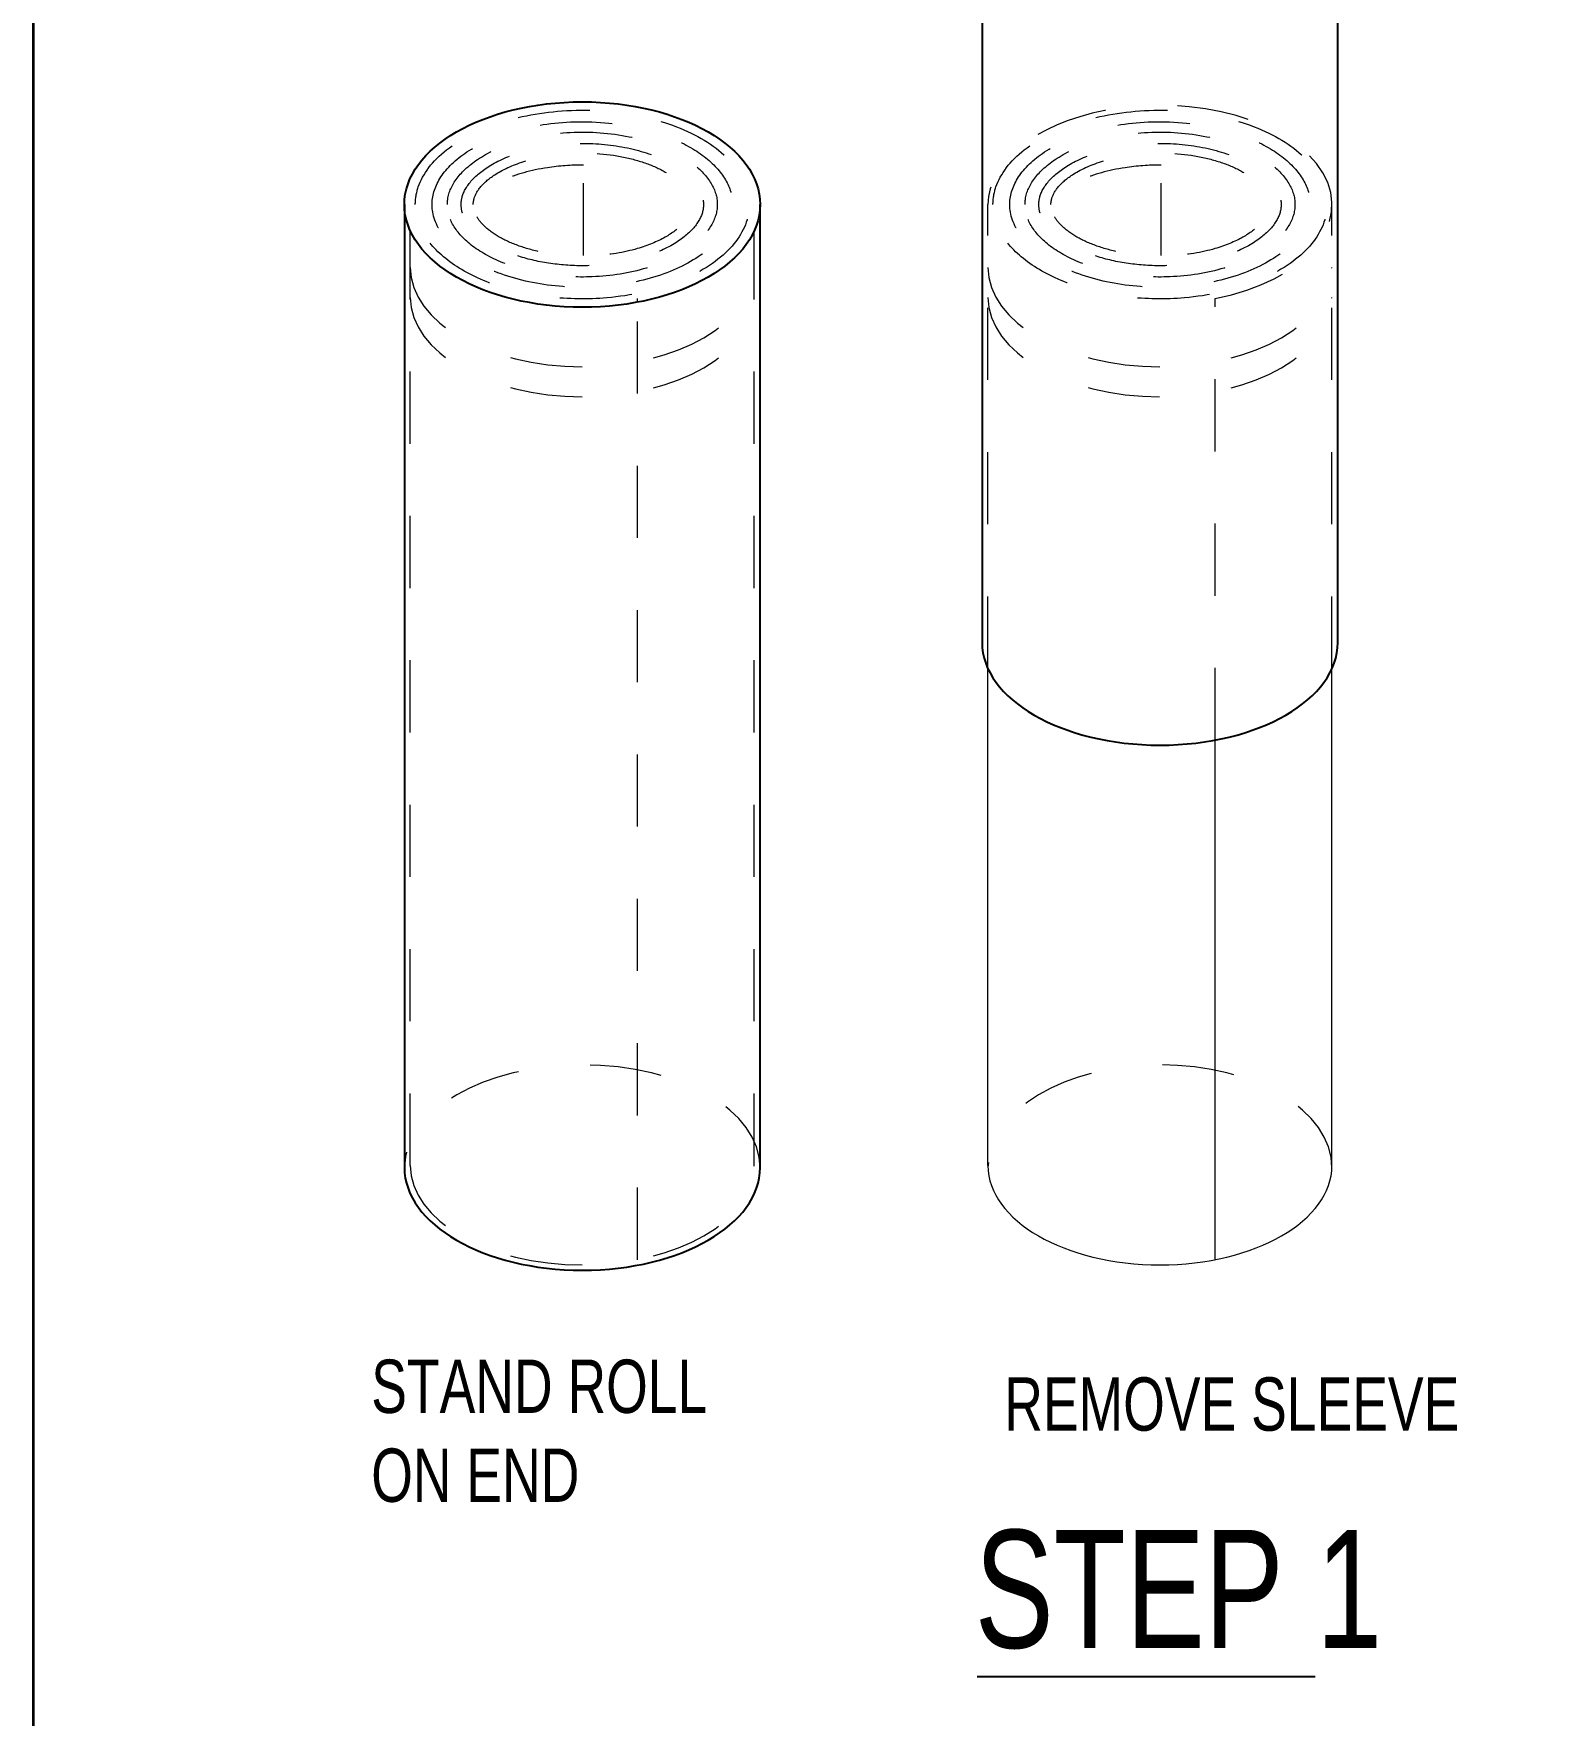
# Model space of a CAD drawing. Header units: inches. Extents: x -9 to 49, y -7 to 10.3.
# Drawn here: x 23.84 to 25.92, y 5.91 to 8.239 of the extents above; entities that cross this region are included whole.
import ezdxf

# ---------------------------------------------------------------- set-up
doc = ezdxf.new("R2010")
doc.units = ezdxf.units.IN
doc.header["$MEASUREMENT"] = 0
for name, pattern in [('AI-Linetype-10', [0.048611, 0.027778, -0.020833]), ('AI-Linetype-11', [0.048611, 0.027778, -0.020833]), ('AI-Linetype-12', [0.048611, 0.027778, -0.020833]), ('AI-Linetype-13', [0.048611, 0.027778, -0.020833]), ('AI-Linetype-14', [0.048611, 0.027778, -0.020833]), ('AI-Linetype-3', [0.048611, 0.027778, -0.020833]), ('AI-Linetype-4', [0.048611, 0.027778, -0.020833]), ('AI-Linetype-5', [0.048611, 0.027778, -0.020833]), ('AI-Linetype-52', [0.048611, 0.027778, -0.020833]), ('AI-Linetype-53', [0.048611, 0.027778, -0.020833]), ('AI-Linetype-54', [0.048611, 0.027778, -0.020833]), ('AI-Linetype-55', [0.048611, 0.027778, -0.020833]), ('AI-Linetype-56', [0.048611, 0.027778, -0.020833]), ('AI-Linetype-57', [0.048611, 0.027778, -0.020833]), ('AI-Linetype-58', [0.048611, 0.027778, -0.020833]), ('AI-Linetype-59', [0.048611, 0.027778, -0.020833]), ('AI-Linetype-60', [0.048611, 0.027778, -0.020833]), ('AI-Linetype-61', [0.048611, 0.027778, -0.020833]), ('AI-Linetype-64', [0.048611, 0.027778, -0.020833]), ('AI-Linetype-65', [0.048611, 0.027778, -0.020833]), ('AI-Linetype-8', [0.048611, 0.027778, -0.020833]), ('AI-Linetype-80', [0.048611, 0.027778, -0.020833]), ('AI-Linetype-81', [0.048611, 0.027778, -0.020833]), ('AI-Linetype-82', [0.048611, 0.027778, -0.020833]), ('AI-Linetype-83', [0.048611, 0.027778, -0.020833]), ('AI-Linetype-84', [0.048611, 0.027778, -0.020833]), ('AI-Linetype-85', [0.048611, 0.027778, -0.020833]), ('AI-Linetype-86', [0.048611, 0.027778, -0.020833]), ('AI-Linetype-9', [0.048611, 0.027778, -0.020833])]:
    doc.linetypes.add(name, pattern=pattern)
for name, color, linetype in [('A-Anno-Titl-Otln', 7, 'Continuous'), ('A-ANNO-TXT', 7, 'Continuous'), ('A-LINE-HIDDEN', 7, 'Continuous'), ('A-LINE-HVY', 7, 'Continuous'), ('A-LINE-LIGHT', 7, 'Continuous')]:
    doc.layers.add(name, color=color, linetype=linetype)

# ---------------------------------------------------------------- blocks, each defined once
blk = doc.blocks.new('block 194')
at = {"layer": 'A-LINE-HVY', "color": 7, "lineweight": 25}
blk.add_open_spline([(25.1533, 7.396), (25.1533, 7.3174), (25.2636, 7.2537), (25.3997, 7.2537), (25.5359, 7.2537), (25.6462, 7.3174), (25.6462, 7.396)], degree=3, knots=[0, 0, 0, 0, 1, 1, 1, 2, 2, 2, 2], dxfattribs=at)
blk = doc.blocks.new('block 195')
at = {"layer": 'A-LINE-HVY', "color": 7, "lineweight": 25}
blk.add_lwpolyline([(25.6462, 7.396), (25.6462, 8.7301)], dxfattribs=at)
blk = doc.blocks.new('block 196')
at = {"layer": 'A-LINE-HVY', "color": 7, "lineweight": 25}
blk.add_lwpolyline([(25.1533, 8.7301), (25.1533, 7.396)], dxfattribs=at)
blk = doc.blocks.new('block 197')
at = {"layer": 'A-LINE-HVY', "color": 7, "lineweight": 25}
blk.add_open_spline([(24.3531, 8.0026), (24.3531, 7.924), (24.4634, 7.8603), (24.5996, 7.8603), (24.7357, 7.8603), (24.846, 7.924), (24.846, 8.0026), (24.846, 8.0812), (24.7357, 8.1449), (24.5996, 8.1449), (24.4634, 8.1449), (24.3531, 8.0812), (24.3531, 8.0026), (24.3531, 8.0026), (24.3531, 8.0026), (24.3531, 8.0026)], degree=3, knots=[0, 0, 0, 0, 1, 1, 1, 2, 2, 2, 3, 3, 3, 4, 4, 4, 5, 5, 5, 5], dxfattribs=at)
blk = doc.blocks.new('block 198')
at = {"layer": 'A-LINE-HVY', "color": 7, "lineweight": 25}
blk.add_open_spline([(24.3531, 6.6685), (24.3531, 6.5899), (24.4634, 6.5262), (24.5996, 6.5262), (24.7357, 6.5262), (24.846, 6.5899), (24.846, 6.6685)], degree=3, knots=[0, 0, 0, 0, 1, 1, 1, 2, 2, 2, 2], dxfattribs=at)
blk = doc.blocks.new('block 199')
at = {"layer": 'A-LINE-HVY', "color": 7, "lineweight": 25}
blk.add_lwpolyline([(24.846, 6.6685), (24.846, 8.0026)], dxfattribs=at)
blk = doc.blocks.new('block 200')
at = {"layer": 'A-LINE-HVY', "color": 7, "lineweight": 25}
blk.add_lwpolyline([(24.3531, 8.0026), (24.3531, 6.6685)], dxfattribs=at)
blk = doc.blocks.new('block 498')
at = {"layer": 'A-LINE-LIGHT', "color": 7, "lineweight": 5}
blk.add_lwpolyline([(25.638, 6.6712), (25.638, 7.3596)], dxfattribs=at)
blk = doc.blocks.new('block 499')
at = {"layer": 'A-LINE-LIGHT', "color": 7, "lineweight": 5}
blk.add_open_spline([(25.1615, 6.6712), (25.1615, 6.5952), (25.2681, 6.5336), (25.3997, 6.5336), (25.5313, 6.5336), (25.638, 6.5952), (25.638, 6.6712)], degree=3, knots=[0, 0, 0, 0, 1, 1, 1, 2, 2, 2, 2], dxfattribs=at)
blk = doc.blocks.new('block 500')
at = {"layer": 'A-LINE-LIGHT', "color": 7, "lineweight": 5}
blk.add_lwpolyline([(25.1615, 6.6712), (25.1615, 7.3596)], dxfattribs=at)
blk = doc.blocks.new('block 501')
at = {"layer": 'A-LINE-LIGHT', "color": 7, "lineweight": 5}
blk.add_lwpolyline([(25.476, 6.5408), (25.476, 7.2607)], dxfattribs=at)
blk = doc.blocks.new('block 502')
at = {"layer": 'A-LINE-LIGHT', "color": 7, "linetype": 'AI-Linetype-3', "lineweight": 5}
blk.add_lwpolyline([(24.6758, 7.8673), (24.6758, 7.8723)], dxfattribs=at)
blk = doc.blocks.new('block 503')
at = {"layer": 'A-LINE-LIGHT', "color": 7, "linetype": 'AI-Linetype-4', "lineweight": 5}
blk.add_open_spline([(25.1615, 7.8739), (25.1615, 7.7979), (25.2681, 7.7363), (25.3997, 7.7363), (25.5313, 7.7363), (25.638, 7.7979), (25.638, 7.8739)], degree=3, knots=[0, 0, 0, 0, 1, 1, 1, 2, 2, 2, 2], dxfattribs=at)
blk = doc.blocks.new('block 504')
at = {"layer": 'A-LINE-LIGHT', "color": 7, "linetype": 'AI-Linetype-5', "lineweight": 5}
blk.add_open_spline([(25.1615, 7.9154), (25.1615, 7.8394), (25.2681, 7.7779), (25.3997, 7.7779), (25.5313, 7.7779), (25.638, 7.8394), (25.638, 7.9154)], degree=3, knots=[0, 0, 0, 0, 1, 1, 1, 2, 2, 2, 2], dxfattribs=at)
blk = doc.blocks.new('block 512')
at = {"layer": 'A-LINE-LIGHT', "color": 7, "linetype": 'AI-Linetype-8', "lineweight": 5}
blk.add_open_spline([(24.3682, 8.0026), (24.3682, 7.9882), (24.3725, 7.9738), (24.3811, 7.9599), (24.3897, 7.9461), (24.4026, 7.9328), (24.4193, 7.921), (24.4359, 7.9093), (24.4563, 7.8991), (24.4792, 7.8912), (24.502, 7.8833), (24.5274, 7.8776), (24.5536, 7.8746), (24.5799, 7.8715), (24.6071, 7.8711), (24.6336, 7.8734), (24.6674, 7.8763), (24.7, 7.8835), (24.7283, 7.8942), (24.7566, 7.905), (24.7805, 7.9194), (24.7979, 7.9357), (24.8152, 7.952), (24.8259, 7.9701), (24.8295, 7.9884), (24.8331, 8.0066), (24.8298, 8.0251), (24.8195, 8.0429), (24.8092, 8.0606), (24.7917, 8.0775), (24.7685, 8.0916), (24.7454, 8.1056), (24.7165, 8.1168), (24.6848, 8.124), (24.6531, 8.1311), (24.6186, 8.1343), (24.5845, 8.133), (24.5504, 8.1317), (24.5169, 8.1261), (24.4871, 8.1167), (24.4573, 8.1072), (24.4313, 8.094), (24.4116, 8.0785), (24.3919, 8.0629), (24.3786, 8.0452), (24.3724, 8.027), (24.3696, 8.019), (24.3682, 8.0108), (24.3682, 8.0026)], degree=3, knots=[0, 0, 0, 0, 1, 1, 1, 2, 2, 2, 3, 3, 3, 4, 4, 4, 5, 5, 5, 6, 6, 6, 7, 7, 7, 8, 8, 8, 9, 9, 9, 10, 10, 10, 11, 11, 11, 12, 12, 12, 13, 13, 13, 14, 14, 14, 15, 15, 15, 16, 16, 16, 16], dxfattribs=at)
blk = doc.blocks.new('block 513')
at = {"layer": 'A-LINE-LIGHT', "color": 7, "linetype": 'AI-Linetype-9', "lineweight": 5}
blk.add_open_spline([(24.3915, 8.0026), (24.3915, 7.9884), (24.3964, 7.9739), (24.4069, 7.9599), (24.4173, 7.9459), (24.4332, 7.9325), (24.4536, 7.9214), (24.474, 7.9102), (24.4987, 7.9013), (24.5257, 7.8955), (24.5526, 7.8898), (24.5817, 7.8872), (24.6106, 7.8881), (24.6394, 7.8889), (24.6679, 7.8932), (24.6936, 7.9005), (24.7193, 7.9078), (24.7421, 7.9181), (24.7602, 7.9303), (24.7744, 7.9399), (24.7856, 7.9505), (24.7934, 7.9616), (24.8013, 7.9726), (24.8058, 7.9839), (24.8072, 7.9951), (24.8086, 8.0063), (24.8069, 8.0175), (24.802, 8.0287), (24.7971, 8.0398), (24.7889, 8.051), (24.7774, 8.0615), (24.766, 8.0719), (24.7514, 8.0815), (24.7342, 8.0896), (24.717, 8.0977), (24.6974, 8.1044), (24.6764, 8.1091), (24.6469, 8.1156), (24.6147, 8.1184), (24.5831, 8.117), (24.5538, 8.1157), (24.5251, 8.1108), (24.4994, 8.1029), (24.4766, 8.0959), (24.4562, 8.0864), (24.4397, 8.0755), (24.424, 8.065), (24.4119, 8.0531), (24.4038, 8.0409), (24.3957, 8.0286), (24.3918, 8.0162), (24.3915, 8.0039), (24.3915, 8.0035), (24.3915, 8.003), (24.3915, 8.0026)], degree=3, knots=[0, 0, 0, 0, 1, 1, 1, 2, 2, 2, 3, 3, 3, 4, 4, 4, 5, 5, 5, 6, 6, 6, 7, 7, 7, 8, 8, 8, 9, 9, 9, 10, 10, 10, 11, 11, 11, 12, 12, 12, 13, 13, 13, 14, 14, 14, 15, 15, 15, 16, 16, 16, 17, 17, 17, 18, 18, 18, 18], dxfattribs=at)
blk = doc.blocks.new('block 514')
at = {"layer": 'A-LINE-LIGHT', "color": 7, "linetype": 'AI-Linetype-10', "lineweight": 5}
blk.add_open_spline([(24.4126, 8.0026), (24.4126, 7.993), (24.4152, 7.9833), (24.421, 7.9735), (24.4268, 7.9637), (24.4359, 7.9538), (24.448, 7.9447), (24.4602, 7.9356), (24.4753, 7.9274), (24.4927, 7.9207), (24.51, 7.9141), (24.5295, 7.909), (24.55, 7.9059), (24.5705, 7.9028), (24.592, 7.9016), (24.6132, 7.9025), (24.6394, 7.9035), (24.6652, 7.9077), (24.6883, 7.9146), (24.7113, 7.9214), (24.7316, 7.931), (24.7473, 7.942), (24.7597, 7.9507), (24.7693, 7.9602), (24.7757, 7.9698), (24.7821, 7.9794), (24.7855, 7.9889), (24.7864, 7.9983), (24.7872, 8.0076), (24.7855, 8.0169), (24.7809, 8.0265), (24.7763, 8.036), (24.7687, 8.0458), (24.7581, 8.0549), (24.7474, 8.0641), (24.7339, 8.0726), (24.7179, 8.0797), (24.702, 8.0869), (24.6838, 8.0926), (24.6644, 8.0966), (24.6386, 8.1019), (24.6105, 8.104), (24.5829, 8.1026), (24.5569, 8.1013), (24.5313, 8.097), (24.5085, 8.09), (24.4889, 8.0839), (24.4713, 8.0759), (24.457, 8.0667), (24.4437, 8.0582), (24.4333, 8.0487), (24.426, 8.0391), (24.4187, 8.0294), (24.4146, 8.0197), (24.4132, 8.0103), (24.4128, 8.0077), (24.4126, 8.0052), (24.4126, 8.0026)], degree=3, knots=[0, 0, 0, 0, 1, 1, 1, 2, 2, 2, 3, 3, 3, 4, 4, 4, 5, 5, 5, 6, 6, 6, 7, 7, 7, 8, 8, 8, 9, 9, 9, 10, 10, 10, 11, 11, 11, 12, 12, 12, 13, 13, 13, 14, 14, 14, 15, 15, 15, 16, 16, 16, 17, 17, 17, 18, 18, 18, 19, 19, 19, 19], dxfattribs=at)
blk = doc.blocks.new('block 515')
at = {"layer": 'A-LINE-LIGHT', "color": 7, "linetype": 'AI-Linetype-11', "lineweight": 5}
blk.add_open_spline([(24.4317, 8.0026), (24.4317, 7.9963), (24.4332, 7.9899), (24.4366, 7.9832), (24.4399, 7.9765), (24.4453, 7.9695), (24.4527, 7.9628), (24.4602, 7.956), (24.4696, 7.9494), (24.4809, 7.9436), (24.4922, 7.9378), (24.5052, 7.9327), (24.5193, 7.9286), (24.5335, 7.9246), (24.5488, 7.9216), (24.5647, 7.9198), (24.5805, 7.918), (24.5969, 7.9174), (24.613, 7.9181), (24.6374, 7.9192), (24.6613, 7.9231), (24.6825, 7.9294), (24.6993, 7.9344), (24.7144, 7.9409), (24.7268, 7.9483), (24.7382, 7.9552), (24.7474, 7.9628), (24.7539, 7.9704), (24.7604, 7.9781), (24.7644, 7.9856), (24.7662, 7.9928), (24.768, 8), (24.7679, 8.0069), (24.7657, 8.0141), (24.7639, 8.0201), (24.7607, 8.0264), (24.7556, 8.0327), (24.7505, 8.0391), (24.7437, 8.0454), (24.7352, 8.0514), (24.7266, 8.0574), (24.7165, 8.063), (24.7049, 8.0678), (24.6878, 8.075), (24.6679, 8.0806), (24.6466, 8.0838), (24.6253, 8.0871), (24.6028, 8.0882), (24.5808, 8.0868), (24.5587, 8.0855), (24.5372, 8.0818), (24.5179, 8.0762), (24.5008, 8.0712), (24.4854, 8.0646), (24.4728, 8.0571), (24.4611, 8.0502), (24.4519, 8.0425), (24.4453, 8.0348), (24.4386, 8.0271), (24.4347, 8.0195), (24.4329, 8.0122), (24.4321, 8.009), (24.4317, 8.0058), (24.4317, 8.0026)], degree=3, knots=[0, 0, 0, 0, 1, 1, 1, 2, 2, 2, 3, 3, 3, 4, 4, 4, 5, 5, 5, 6, 6, 6, 7, 7, 7, 8, 8, 8, 9, 9, 9, 10, 10, 10, 11, 11, 11, 12, 12, 12, 13, 13, 13, 14, 14, 14, 15, 15, 15, 16, 16, 16, 17, 17, 17, 18, 18, 18, 19, 19, 19, 20, 20, 20, 21, 21, 21, 21], dxfattribs=at)
blk = doc.blocks.new('block 516')
at = {"layer": 'A-LINE-LIGHT', "color": 7, "linetype": 'AI-Linetype-12', "lineweight": 5}
blk.add_open_spline([(24.4485, 8.0026), (24.4485, 7.9983), (24.4494, 7.994), (24.4515, 7.9894), (24.4536, 7.9849), (24.4569, 7.98), (24.4616, 7.975), (24.4663, 7.97), (24.4725, 7.965), (24.4801, 7.9602), (24.4876, 7.9555), (24.4965, 7.9511), (24.5065, 7.9473), (24.5164, 7.9434), (24.5274, 7.9401), (24.5391, 7.9376), (24.5629, 7.9324), (24.5895, 7.9302), (24.6154, 7.9316), (24.6366, 7.9328), (24.6574, 7.9362), (24.6757, 7.9415), (24.6903, 7.9458), (24.7034, 7.9512), (24.7142, 7.9573), (24.7242, 7.963), (24.7321, 7.9692), (24.7379, 7.9754), (24.7437, 7.9815), (24.7472, 7.9874), (24.749, 7.993), (24.7505, 7.9975), (24.7509, 8.0018), (24.7504, 8.0062), (24.7499, 8.0105), (24.7484, 8.015), (24.7455, 8.0198), (24.7427, 8.0247), (24.7385, 8.0298), (24.7328, 8.0348), (24.7271, 8.0399), (24.7199, 8.0448), (24.7114, 8.0494), (24.7029, 8.054), (24.6931, 8.0581), (24.6824, 8.0616), (24.6716, 8.0651), (24.6599, 8.068), (24.6476, 8.0701), (24.623, 8.0742), (24.5962, 8.0751), (24.5707, 8.0726), (24.5522, 8.0708), (24.5344, 8.0672), (24.5186, 8.0622), (24.5028, 8.0572), (24.4889, 8.0508), (24.4782, 8.0438), (24.4696, 8.0382), (24.4628, 8.0321), (24.4581, 8.0263), (24.4534, 8.0205), (24.4507, 8.015), (24.4494, 8.0098), (24.4488, 8.0073), (24.4485, 8.005), (24.4485, 8.0026)], degree=3, knots=[0, 0, 0, 0, 1, 1, 1, 2, 2, 2, 3, 3, 3, 4, 4, 4, 5, 5, 5, 6, 6, 6, 7, 7, 7, 8, 8, 8, 9, 9, 9, 10, 10, 10, 11, 11, 11, 12, 12, 12, 13, 13, 13, 14, 14, 14, 15, 15, 15, 16, 16, 16, 17, 17, 17, 18, 18, 18, 19, 19, 19, 20, 20, 20, 21, 21, 21, 22, 22, 22, 22], dxfattribs=at)
blk = doc.blocks.new('block 517')
at = {"layer": 'A-LINE-LIGHT', "color": 7, "linetype": 'AI-Linetype-13', "lineweight": 5}
blk.add_open_spline([(24.601, 8.0573), (24.5842, 8.0574), (24.5673, 8.0562), (24.5513, 8.0537), (24.5283, 8.0502), (24.5072, 8.0442), (24.4902, 8.0369), (24.4798, 8.0324), (24.4746, 8.0297), (24.4678, 8.025), (24.4615, 8.0207), (24.4568, 8.0164), (24.4537, 8.013), (24.4508, 8.0098), (24.4492, 8.0074), (24.4485, 8.0061)], degree=3, knots=[0, 0, 0, 0, 1, 1, 1, 2, 2, 2, 3, 3, 3, 4, 4, 4, 5, 5, 5, 5], dxfattribs=at)
blk = doc.blocks.new('block 518')
at = {"layer": 'A-LINE-LIGHT', "color": 7, "linetype": 'AI-Linetype-14', "lineweight": 5}
blk.add_lwpolyline([(24.601, 7.9321), (24.601, 8.0573)], dxfattribs=at)
blk = doc.blocks.new('block 683')
at = {"color": 7, "lineweight": 35}
blk.add_lwpolyline([(23.8395, 0.4805), (23.8395, 9.152), (31.1065, 9.152), (31.1065, 0.4805), (23.8395, 0.4805)], dxfattribs=at)
blk = doc.blocks.new('block 701')
at = {"layer": 'A-LINE-HIDDEN', "color": 7, "linetype": 'AI-Linetype-52', "lineweight": 5}
blk.add_lwpolyline([(25.638, 7.3596), (25.638, 8.0026)], dxfattribs=at)
blk = doc.blocks.new('block 702')
at = {"layer": 'A-LINE-HIDDEN', "color": 7, "linetype": 'AI-Linetype-53', "lineweight": 5}
blk.add_open_spline([(25.476, 7.8723), (25.6006, 7.8966), (25.6676, 7.9747), (25.6255, 8.0466), (25.5834, 8.1186), (25.4482, 8.1572), (25.3235, 8.1329), (25.2267, 8.1141), (25.1615, 8.0616), (25.1615, 8.0026)], degree=3, knots=[0, 0, 0, 0, 1, 1, 1, 2, 2, 2, 3, 3, 3, 3], dxfattribs=at)
blk = doc.blocks.new('block 703')
at = {"layer": 'A-LINE-HIDDEN', "color": 7, "linetype": 'AI-Linetype-54', "lineweight": 5}
blk.add_lwpolyline([(25.1615, 7.3596), (25.1615, 8.0026)], dxfattribs=at)
blk = doc.blocks.new('block 704')
at = {"layer": 'A-LINE-HIDDEN', "color": 7, "linetype": 'AI-Linetype-55', "lineweight": 5}
blk.add_lwpolyline([(25.476, 7.2607), (25.476, 7.8723)], dxfattribs=at)
blk = doc.blocks.new('block 705')
at = {"layer": 'A-LINE-HIDDEN', "color": 7, "linetype": 'AI-Linetype-56', "lineweight": 5}
blk.add_lwpolyline([(24.8378, 6.6712), (24.8378, 7.9662)], dxfattribs=at)
blk = doc.blocks.new('block 706')
at = {"layer": 'A-LINE-HIDDEN', "color": 7, "linetype": 'AI-Linetype-57', "lineweight": 5}
blk.add_open_spline([(24.3613, 6.6712), (24.3613, 6.5952), (24.468, 6.5336), (24.5996, 6.5336), (24.7311, 6.5336), (24.8378, 6.5952), (24.8378, 6.6712)], degree=3, knots=[0, 0, 0, 0, 1, 1, 1, 2, 2, 2, 2], dxfattribs=at)
blk = doc.blocks.new('block 707')
at = {"layer": 'A-LINE-HIDDEN', "color": 7, "linetype": 'AI-Linetype-58', "lineweight": 5}
blk.add_lwpolyline([(24.3613, 6.6712), (24.3613, 7.9662)], dxfattribs=at)
blk = doc.blocks.new('block 708')
at = {"layer": 'A-LINE-HIDDEN', "color": 7, "linetype": 'AI-Linetype-59', "lineweight": 5}
blk.add_lwpolyline([(24.6758, 6.5408), (24.6758, 7.8673)], dxfattribs=at)
blk = doc.blocks.new('block 709')
at = {"layer": 'A-LINE-HIDDEN', "color": 7, "linetype": 'AI-Linetype-60', "lineweight": 5}
blk.add_open_spline([(24.846, 6.6685), (24.846, 6.7471), (24.7357, 6.8108), (24.5996, 6.8108), (24.4638, 6.8108), (24.3536, 6.7474), (24.3531, 6.6691)], degree=3, knots=[0, 0, 0, 0, 1, 1, 1, 2, 2, 2, 2], dxfattribs=at)
blk = doc.blocks.new('block 710')
at = {"layer": 'A-LINE-HIDDEN', "color": 7, "linetype": 'AI-Linetype-61', "lineweight": 5}
blk.add_open_spline([(25.638, 6.6685), (25.638, 6.7471), (25.5313, 6.8108), (25.3997, 6.8108), (25.2685, 6.8108), (25.162, 6.7474), (25.1615, 6.6691)], degree=3, knots=[0, 0, 0, 0, 1, 1, 1, 2, 2, 2, 2], dxfattribs=at)
blk = doc.blocks.new('block 713')
at = {"layer": 'A-LINE-HIDDEN', "color": 7, "linetype": 'AI-Linetype-64', "lineweight": 5}
blk.add_open_spline([(24.3613, 7.8739), (24.3613, 7.7979), (24.468, 7.7363), (24.5996, 7.7363), (24.7311, 7.7363), (24.8378, 7.7979), (24.8378, 7.8739)], degree=3, knots=[0, 0, 0, 0, 1, 1, 1, 2, 2, 2, 2], dxfattribs=at)
blk = doc.blocks.new('block 714')
at = {"layer": 'A-LINE-HIDDEN', "color": 7, "linetype": 'AI-Linetype-65', "lineweight": 5}
blk.add_open_spline([(24.3613, 7.9154), (24.3613, 7.8394), (24.468, 7.7779), (24.5996, 7.7779), (24.7311, 7.7779), (24.8378, 7.8394), (24.8378, 7.9154)], degree=3, knots=[0, 0, 0, 0, 1, 1, 1, 2, 2, 2, 2], dxfattribs=at)
blk = doc.blocks.new('block 730')
at = {"layer": 'A-LINE-HIDDEN', "color": 7, "linetype": 'AI-Linetype-80', "lineweight": 5}
blk.add_open_spline([(25.1684, 8.0026), (25.1684, 7.9882), (25.1727, 7.9738), (25.1813, 7.9599), (25.1899, 7.9461), (25.2028, 7.9328), (25.2195, 7.921), (25.2362, 7.9093), (25.2565, 7.8991), (25.2794, 7.8912), (25.3022, 7.8833), (25.3276, 7.8776), (25.3538, 7.8746), (25.3801, 7.8715), (25.4073, 7.8711), (25.4338, 7.8734), (25.4676, 7.8763), (25.5002, 7.8835), (25.5285, 7.8942), (25.5568, 7.905), (25.5807, 7.9194), (25.5981, 7.9357), (25.6154, 7.952), (25.6261, 7.9701), (25.6297, 7.9884), (25.6333, 8.0066), (25.63, 8.0251), (25.6197, 8.0429), (25.6094, 8.0606), (25.5919, 8.0775), (25.5687, 8.0916), (25.5456, 8.1056), (25.5167, 8.1168), (25.485, 8.124), (25.4533, 8.1311), (25.4188, 8.1343), (25.3847, 8.133), (25.3506, 8.1317), (25.3171, 8.1261), (25.2873, 8.1167), (25.2575, 8.1072), (25.2315, 8.094), (25.2118, 8.0785), (25.1921, 8.0629), (25.1788, 8.0452), (25.1726, 8.027), (25.1698, 8.019), (25.1684, 8.0108), (25.1684, 8.0026)], degree=3, knots=[0, 0, 0, 0, 1, 1, 1, 2, 2, 2, 3, 3, 3, 4, 4, 4, 5, 5, 5, 6, 6, 6, 7, 7, 7, 8, 8, 8, 9, 9, 9, 10, 10, 10, 11, 11, 11, 12, 12, 12, 13, 13, 13, 14, 14, 14, 15, 15, 15, 16, 16, 16, 16], dxfattribs=at)
blk = doc.blocks.new('block 731')
at = {"layer": 'A-LINE-HIDDEN', "color": 7, "linetype": 'AI-Linetype-81', "lineweight": 5}
blk.add_open_spline([(25.1917, 8.0026), (25.1917, 7.9884), (25.1967, 7.9739), (25.2071, 7.9599), (25.2175, 7.9459), (25.2334, 7.9325), (25.2538, 7.9214), (25.2742, 7.9102), (25.2989, 7.9013), (25.3259, 7.8955), (25.3528, 7.8898), (25.3819, 7.8872), (25.4108, 7.8881), (25.4396, 7.8889), (25.4681, 7.8932), (25.4938, 7.9005), (25.5195, 7.9078), (25.5423, 7.9181), (25.5604, 7.9303), (25.5746, 7.9399), (25.5858, 7.9505), (25.5936, 7.9616), (25.6015, 7.9726), (25.606, 7.9839), (25.6074, 7.9951), (25.6088, 8.0063), (25.6071, 8.0175), (25.6022, 8.0287), (25.5973, 8.0398), (25.5891, 8.051), (25.5776, 8.0615), (25.5662, 8.0719), (25.5516, 8.0815), (25.5344, 8.0896), (25.5172, 8.0977), (25.4976, 8.1044), (25.4766, 8.1091), (25.4472, 8.1156), (25.4149, 8.1184), (25.3833, 8.117), (25.354, 8.1157), (25.3253, 8.1108), (25.2996, 8.1029), (25.2768, 8.0959), (25.2564, 8.0864), (25.2399, 8.0755), (25.2242, 8.065), (25.2121, 8.0531), (25.204, 8.0409), (25.1959, 8.0286), (25.192, 8.0162), (25.1917, 8.0039), (25.1917, 8.0035), (25.1917, 8.003), (25.1917, 8.0026)], degree=3, knots=[0, 0, 0, 0, 1, 1, 1, 2, 2, 2, 3, 3, 3, 4, 4, 4, 5, 5, 5, 6, 6, 6, 7, 7, 7, 8, 8, 8, 9, 9, 9, 10, 10, 10, 11, 11, 11, 12, 12, 12, 13, 13, 13, 14, 14, 14, 15, 15, 15, 16, 16, 16, 17, 17, 17, 18, 18, 18, 18], dxfattribs=at)
blk = doc.blocks.new('block 732')
at = {"layer": 'A-LINE-HIDDEN', "color": 7, "linetype": 'AI-Linetype-82', "lineweight": 5}
blk.add_open_spline([(25.2128, 8.0026), (25.2128, 7.993), (25.2154, 7.9833), (25.2212, 7.9735), (25.227, 7.9637), (25.2361, 7.9538), (25.2482, 7.9447), (25.2604, 7.9356), (25.2755, 7.9274), (25.2929, 7.9207), (25.3102, 7.9141), (25.3297, 7.909), (25.3502, 7.9059), (25.3707, 7.9028), (25.3922, 7.9016), (25.4134, 7.9025), (25.4396, 7.9035), (25.4654, 7.9077), (25.4885, 7.9146), (25.5115, 7.9214), (25.5318, 7.931), (25.5475, 7.942), (25.5599, 7.9507), (25.5695, 7.9602), (25.5759, 7.9698), (25.5823, 7.9794), (25.5858, 7.9889), (25.5866, 7.9983), (25.5874, 8.0076), (25.5857, 8.0169), (25.5811, 8.0265), (25.5765, 8.036), (25.5689, 8.0458), (25.5583, 8.0549), (25.5476, 8.0641), (25.5341, 8.0726), (25.5181, 8.0797), (25.5022, 8.0869), (25.484, 8.0926), (25.4646, 8.0966), (25.4388, 8.1019), (25.4107, 8.104), (25.3831, 8.1026), (25.3571, 8.1013), (25.3315, 8.097), (25.3088, 8.09), (25.2891, 8.0839), (25.2715, 8.0759), (25.2572, 8.0667), (25.2439, 8.0582), (25.2335, 8.0487), (25.2262, 8.0391), (25.2189, 8.0294), (25.2148, 8.0197), (25.2134, 8.0103), (25.213, 8.0077), (25.2128, 8.0052), (25.2128, 8.0026)], degree=3, knots=[0, 0, 0, 0, 1, 1, 1, 2, 2, 2, 3, 3, 3, 4, 4, 4, 5, 5, 5, 6, 6, 6, 7, 7, 7, 8, 8, 8, 9, 9, 9, 10, 10, 10, 11, 11, 11, 12, 12, 12, 13, 13, 13, 14, 14, 14, 15, 15, 15, 16, 16, 16, 17, 17, 17, 18, 18, 18, 19, 19, 19, 19], dxfattribs=at)
blk = doc.blocks.new('block 733')
at = {"layer": 'A-LINE-HIDDEN', "color": 7, "linetype": 'AI-Linetype-83', "lineweight": 5}
blk.add_open_spline([(25.2319, 8.0026), (25.2319, 7.9963), (25.2334, 7.9899), (25.2368, 7.9832), (25.2402, 7.9765), (25.2455, 7.9695), (25.2529, 7.9628), (25.2604, 7.956), (25.2699, 7.9494), (25.2811, 7.9436), (25.2924, 7.9378), (25.3054, 7.9327), (25.3195, 7.9286), (25.3337, 7.9246), (25.349, 7.9216), (25.3649, 7.9198), (25.3807, 7.918), (25.3971, 7.9174), (25.4132, 7.9181), (25.4376, 7.9192), (25.4615, 7.9231), (25.4827, 7.9294), (25.4995, 7.9344), (25.5146, 7.9409), (25.527, 7.9483), (25.5384, 7.9552), (25.5476, 7.9628), (25.5541, 7.9704), (25.5606, 7.9781), (25.5646, 7.9856), (25.5664, 7.9928), (25.5682, 8), (25.5681, 8.0069), (25.5659, 8.0141), (25.5641, 8.0201), (25.5609, 8.0264), (25.5558, 8.0327), (25.5507, 8.0391), (25.5439, 8.0454), (25.5354, 8.0514), (25.5269, 8.0574), (25.5167, 8.063), (25.5051, 8.0678), (25.488, 8.075), (25.4681, 8.0806), (25.4468, 8.0838), (25.4255, 8.0871), (25.403, 8.0882), (25.381, 8.0868), (25.3589, 8.0855), (25.3374, 8.0818), (25.3181, 8.0762), (25.301, 8.0712), (25.2856, 8.0646), (25.273, 8.0571), (25.2613, 8.0502), (25.2521, 8.0425), (25.2455, 8.0348), (25.2388, 8.0271), (25.2349, 8.0195), (25.2331, 8.0122), (25.2323, 8.009), (25.2319, 8.0058), (25.2319, 8.0026)], degree=3, knots=[0, 0, 0, 0, 1, 1, 1, 2, 2, 2, 3, 3, 3, 4, 4, 4, 5, 5, 5, 6, 6, 6, 7, 7, 7, 8, 8, 8, 9, 9, 9, 10, 10, 10, 11, 11, 11, 12, 12, 12, 13, 13, 13, 14, 14, 14, 15, 15, 15, 16, 16, 16, 17, 17, 17, 18, 18, 18, 19, 19, 19, 20, 20, 20, 21, 21, 21, 21], dxfattribs=at)
blk = doc.blocks.new('block 734')
at = {"layer": 'A-LINE-HIDDEN', "color": 7, "linetype": 'AI-Linetype-84', "lineweight": 5}
blk.add_open_spline([(25.2487, 8.0026), (25.2487, 7.9983), (25.2496, 7.994), (25.2517, 7.9894), (25.2538, 7.9849), (25.2571, 7.98), (25.2618, 7.975), (25.2666, 7.97), (25.2727, 7.965), (25.2803, 7.9602), (25.2878, 7.9555), (25.2967, 7.9511), (25.3067, 7.9473), (25.3166, 7.9434), (25.3276, 7.9401), (25.3393, 7.9376), (25.3631, 7.9324), (25.3897, 7.9302), (25.4156, 7.9316), (25.4368, 7.9328), (25.4576, 7.9362), (25.4759, 7.9415), (25.4905, 7.9458), (25.5036, 7.9512), (25.5144, 7.9573), (25.5244, 7.963), (25.5323, 7.9692), (25.5381, 7.9754), (25.5439, 7.9815), (25.5474, 7.9874), (25.5492, 7.993), (25.5507, 7.9975), (25.5511, 8.0018), (25.5506, 8.0062), (25.5501, 8.0105), (25.5486, 8.015), (25.5457, 8.0198), (25.5429, 8.0247), (25.5387, 8.0298), (25.533, 8.0348), (25.5273, 8.0399), (25.5201, 8.0448), (25.5116, 8.0494), (25.5031, 8.054), (25.4933, 8.0581), (25.4826, 8.0616), (25.4718, 8.0651), (25.4601, 8.068), (25.4478, 8.0701), (25.4232, 8.0742), (25.3964, 8.0751), (25.371, 8.0726), (25.3524, 8.0708), (25.3346, 8.0672), (25.3188, 8.0622), (25.303, 8.0572), (25.2891, 8.0508), (25.2784, 8.0438), (25.2698, 8.0382), (25.263, 8.0321), (25.2583, 8.0263), (25.2536, 8.0205), (25.2509, 8.015), (25.2496, 8.0098), (25.249, 8.0073), (25.2487, 8.005), (25.2487, 8.0026)], degree=3, knots=[0, 0, 0, 0, 1, 1, 1, 2, 2, 2, 3, 3, 3, 4, 4, 4, 5, 5, 5, 6, 6, 6, 7, 7, 7, 8, 8, 8, 9, 9, 9, 10, 10, 10, 11, 11, 11, 12, 12, 12, 13, 13, 13, 14, 14, 14, 15, 15, 15, 16, 16, 16, 17, 17, 17, 18, 18, 18, 19, 19, 19, 20, 20, 20, 21, 21, 21, 22, 22, 22, 22], dxfattribs=at)
blk = doc.blocks.new('block 735')
at = {"layer": 'A-LINE-HIDDEN', "color": 7, "linetype": 'AI-Linetype-85', "lineweight": 5}
blk.add_open_spline([(25.4012, 8.0573), (25.3844, 8.0574), (25.3675, 8.0562), (25.3515, 8.0537), (25.3285, 8.0502), (25.3074, 8.0442), (25.2904, 8.0369), (25.28, 8.0324), (25.2748, 8.0297), (25.268, 8.025), (25.2617, 8.0207), (25.257, 8.0164), (25.2539, 8.013), (25.251, 8.0098), (25.2495, 8.0074), (25.2487, 8.0061)], degree=3, knots=[0, 0, 0, 0, 1, 1, 1, 2, 2, 2, 3, 3, 3, 4, 4, 4, 5, 5, 5, 5], dxfattribs=at)
blk = doc.blocks.new('block 736')
at = {"layer": 'A-LINE-HIDDEN', "color": 7, "linetype": 'AI-Linetype-86', "lineweight": 5}
blk.add_lwpolyline([(25.4012, 7.9321), (25.4012, 8.0573)], dxfattribs=at)
blk = doc.blocks.new('block 788')
at = {"layer": 'A-ANNO-TXT', "color": 7, "char_height": 0.073909, "attachment_point": 7}
for s, insert in [('\\fMyriad Pro|b0|i0|c0|p34;\\W0.75;STAND ROLL ', (24.3072, 6.3275)), ('\\fMyriad Pro|b0|i0|c0|p34;\\W0.75;ON END', (24.3072, 6.2043))]:
    blk.add_mtext(s, dxfattribs=dict(at, insert=insert))
blk = doc.blocks.new('block 789')
at = {"layer": 'A-ANNO-TXT', "color": 7, "insert": (25.1841, 6.3029), "char_height": 0.073909, "attachment_point": 7}
blk.add_mtext('\\fMyriad Pro|b0|i0|c0|p34;\\W0.75;REMOVE SLEEVE', dxfattribs=at)
blk = doc.blocks.new('block 874')
at = {"layer": 'A-Anno-Titl-Otln', "color": 7, "lineweight": 35}
blk.add_lwpolyline([(23.8395, -0.5373), (23.8395, 9.152)], dxfattribs=at)

msp = doc.modelspace()

# ---------------------------------------------------------------- linework, layer by layer
at = {"layer": 'A-ANNO-TXT', "color": 7, "lineweight": 25}
msp.add_lwpolyline([(25.1463, 5.9636), (25.6145, 5.9636)], dxfattribs=at)

# ---------------------------------------------------------------- block references
msp.add_blockref('block 683', (0, 0))
at = {"layer": 'A-Anno-Titl-Otln'}
msp.add_blockref('block 874', (0, 0), dxfattribs=at)
at = {"layer": 'A-ANNO-TXT'}
for name in ['block 788', 'block 789']:
    msp.add_blockref(name, (0, 0), dxfattribs=at)
at = {"layer": 'A-LINE-HIDDEN'}
for name in ['block 702', 'block 730', 'block 731', 'block 732', 'block 733', 'block 734', 'block 735', 'block 736', 'block 703', 'block 701', 'block 707', 'block 705', 'block 714', 'block 713', 'block 708', 'block 704', 'block 709', 'block 710', 'block 706']:
    msp.add_blockref(name, (0, 0), dxfattribs=at)
at = {"layer": 'A-LINE-HVY'}
for name in ['block 196', 'block 195', 'block 197', 'block 200', 'block 199', 'block 194', 'block 198']:
    msp.add_blockref(name, (0, 0), dxfattribs=at)
at = {"layer": 'A-LINE-LIGHT'}
for name in ['block 512', 'block 513', 'block 514', 'block 515', 'block 516', 'block 517', 'block 518', 'block 504', 'block 502', 'block 503', 'block 500', 'block 498', 'block 501', 'block 499']:
    msp.add_blockref(name, (0, 0), dxfattribs=at)

# ---------------------------------------------------------------- texts
at = {"layer": 'A-ANNO-TXT', "color": 7, "insert": (25.1432, 6.0008), "char_height": 0.163315, "attachment_point": 7}
msp.add_mtext('\\fMyriad Pro|b0|i0|c0|p34;\\W0.75;STEP 1', dxfattribs=at)

doc.saveas('drawing.dxf')
